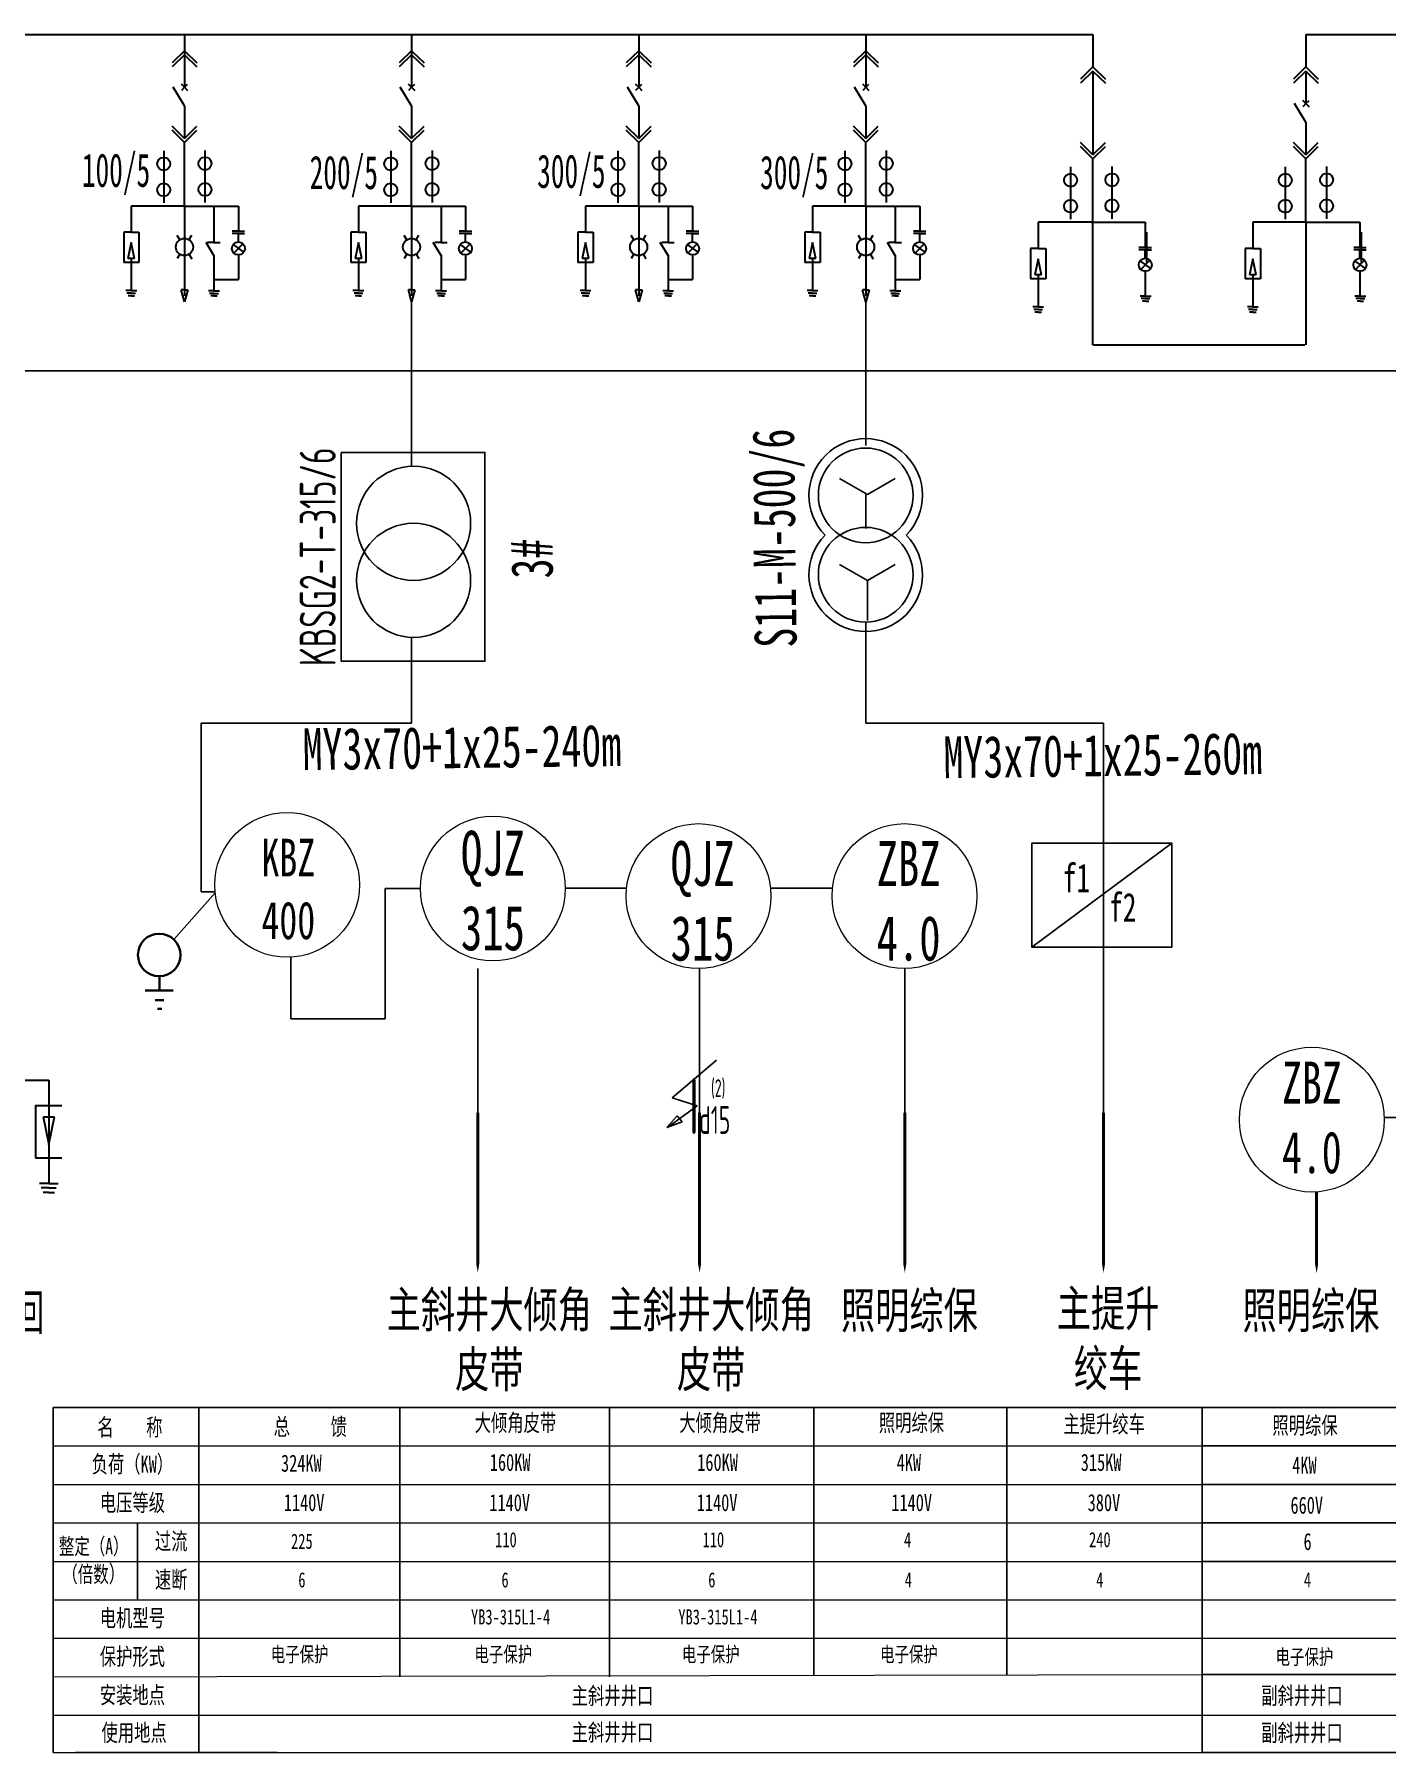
# Model space of a CAD drawing. Header units: millimetres. Extents: x -10061 to 3337, y -3023 to -418.
# Drawn here: x -9247.8 to -9066.7, y -2517.4 to -2287.3 of the extents above; entities that cross this region are included whole.
import ezdxf
from ezdxf.lldxf.tags import DXFTag

# ---------------------------------------------------------------- set-up
doc = ezdxf.new("R2010")
doc.units = ezdxf.units.MM
for name, color, linetype, lineweight in [('图框内框', 16, 'Continuous', 100), ('粗实线', 7, 'Continuous', 30), ('粗虚线', 7, 'ACAD_ISO02W100', 25)]:
    doc.layers.add(name, color=color, linetype=linetype, lineweight=lineweight)
doc.styles.add('_宋体', font='', dxfattribs={"width": 0.6})
doc.styles.add('仿宋_GB2312', font='', dxfattribs={"width": 0.7, "height": 3})
doc.styles.add('国标', font='gbenor.shx', dxfattribs={"width": 0.75, "height": 3.5, "bigfont": 'gbcbig.shx'})
doc.styles.add('工程字', font='gbenor.shx', dxfattribs={"width": 0.67, "bigfont": 'gbcbig.shx'})
doc.styles.get('_宋体').set_extended_font_data('SimSun')
doc.styles.get('仿宋_GB2312').set_extended_font_data('FangSong_GB2312')
tags = doc.linetypes.add('ACAD_ISO02W100', pattern=[15, 12, -3]).pattern_tags.tags
tags[6:7] = [DXFTag(74, 4), DXFTag(75, 0), DXFTag(340, '0'), DXFTag(46, 1.0), DXFTag(50, 0.0), DXFTag(44, 0.0), DXFTag(45, 0.0)]
tags[4:5] = [DXFTag(74, 4), DXFTag(75, 0), DXFTag(340, '0'), DXFTag(46, 1.0), DXFTag(50, 0.0), DXFTag(44, 0.0), DXFTag(45, 0.0)]

msp = doc.modelspace()

# ---------------------------------------------------------------- linework, layer by layer
at = {"color": 0, "lineweight": -3}
for p, q in [((-9136.48, -2323.07), (-9136.48, -2342.32)), ((-9136.49, -2348.76), (-9136.49, -2353.3)), ((-9197.31, -2379.54), (-9197.31, -2368.02)), ((-9136.49, -2365.97), (-9136.49, -2379.54)), ((-9225.48, -2379.54), (-9225.48, -2402.1)), ((-9225.48, -2379.54), (-9197.31, -2379.54)), ((-9136.49, -2379.54), (-9104.65, -2379.54)), ((-9245.34, -2471.18), (-9245.34, -2517.41))]:
    msp.add_line(p, q, dxfattribs=at)
at = {"color": 0}
for p, q in [((-9136.27, -2348.89), (-9139.99, -2346.74)), ((-9136.27, -2348.89), (-9132.55, -2346.74)), ((-9136.5, -2349.01), (-9136.5, -2353.43)), ((-9136.27, -2360.42), (-9139.99, -2358.27)), ((-9136.27, -2360.42), (-9132.55, -2358.27)), ((-9136.27, -2360.42), (-9136.27, -2365.79))]:
    msp.add_line(p, q, dxfattribs=at)
at = {"linetype": 'ByBlock', "lineweight": -3, "ltscale": 0.5}
msp.add_line((-9223.63, -2402.26), (-9229.15, -2408.5), dxfattribs=at)
msp.add_line((-9223.63, -2402.26), (-9229.15, -2408.5), dxfattribs=at)
at = {"linetype": 'ByBlock', "lineweight": 35}
for p, q in [((-9231.09, -2413.42), (-9231.09, -2415.31)), ((-9233.01, -2415.31), (-9229.23, -2415.31)), ((-9231.64, -2416.63), (-9230.5, -2416.63)), ((-9231.35, -2417.77), (-9230.79, -2417.77))]:
    msp.add_line(p, q, dxfattribs=at)
at = {"color": 7, "lineweight": 15}
for p, q in [((-9245.34, -2476.33), (-9091.43, -2476.33)), ((-9245.34, -2481.48), (-9091.43, -2481.48)), ((-9245.34, -2486.63), (-9091.43, -2486.63)), ((-9245.34, -2491.79), (-9091.43, -2491.79)), ((-9245.34, -2496.94), (-9091.43, -2496.94)), ((-9091.43, -2496.94), (-8895.57, -2496.94)), ((-9245.34, -2502.09), (-9091.43, -2502.09)), ((-9091.43, -2502.09), (-8895.57, -2502.09)), ((-9245.34, -2507.24), (-9091.43, -2506.95)), ((-9245.34, -2512.39), (-9091.43, -2512.39)), ((-9091.43, -2512.39), (-8895.57, -2512.39)), ((-9245.34, -2517.41), (-9091.43, -2517.41))]:
    msp.add_line(p, q, dxfattribs=at)
at = {"color": 7, "linetype": 'ByBlock'}
msp.add_lwpolyline([(-9206.74, -2343.26), (-9187.5, -2343.26), (-9187.5, -2371.22), (-9206.74, -2371.22)], close=True, dxfattribs=at)
at = {"color": 0, "lineweight": 35}
for points in [[(-9188.46, -2431.71, 0.4, 0.4, 0), (-9188.46, -2446.05, 2.4, 0, 0), (-9188.46, -2453.14, 0, 0, 0)], [(-9158.75, -2431.71, 0.4, 0.4, 0), (-9158.75, -2446.05, 2.4, 0, 0), (-9158.75, -2453.14, 0, 0, 0)], [(-9131.26, -2431.71, 0.4, 0.4, 0), (-9131.26, -2446.05, 2.4, 0, 0), (-9131.26, -2453.14, 0, 0, 0)], [(-9104.65, -2431.71, 0.4, 0.4, 0), (-9104.65, -2446.05, 2.4, 0, 0), (-9104.65, -2453.14, 0, 0, 0)], [(-9076.11, -2442.31, 0.4, 0.4, 0), (-9076.11, -2446.1, 2.4, 0, 0), (-9076.11, -2453.19, 0, 0, 0)], [(-9076.11, -2442.31, 0.4, 0.4, 0), (-9076.11, -2446.1, 2.4, 0, 0), (-9076.11, -2453.19, 0, 0, 0)], [(-9076.11, -2442.31, 0.4, 0.4, 0), (-9076.11, -2446.1, 2.4, 0, 0), (-9076.11, -2453.19, 0, 0, 0)], [(-9076.11, -2442.31, 0.4, 0.4, 0), (-9076.11, -2446.1, 2.4, 0, 0), (-9076.11, -2453.19, 0, 0, 0)], [(-9076.11, -2442.31, 0.4, 0.4, 0), (-9076.11, -2446.1, 2.4, 0, 0), (-9076.11, -2453.19, 0, 0, 0)], [(-9076.11, -2442.31, 0.4, 0.4, 0), (-9076.11, -2446.1, 2.4, 0, 0), (-9076.11, -2453.19, 0, 0, 0)]]:
    msp.add_lwpolyline(points, format="xyseb", dxfattribs=at)
at = {"color": 0}
for centre in [(-9136.5, -2349.01), (-9136.5, -2359.64)]:
    msp.add_circle(centre, 6.34, dxfattribs=at)
at = {"color": 7, "linetype": 'ByBlock'}
for centre in [(-9197.05, -2352.75), (-9197.05, -2360.39)]:
    msp.add_circle(centre, 7.64, dxfattribs=at)
at = {"color": 7, "lineweight": 15}
for centre in [(-9213.99, -2401.18), (-9186.43, -2401.67), (-9158.89, -2402.68), (-9131.31, -2402.68), (-9076.75, -2432.63)]:
    msp.add_circle(centre, 9.7, dxfattribs=at)
at = {"linetype": 'ByBlock', "lineweight": 35}
msp.add_circle((-9231.12, -2410.57), 2.85, dxfattribs=at)
at = {"color": 0}
for centre, start, end in [((-9136.5, -2349.01), 315.6439, 224.3561), ((-9136.5, -2359.64), 135.6439, 44.3561)]:
    msp.add_arc(centre, 7.6, start, end, dxfattribs=at)
at = {"layer": '图框内框', "color": 0, "lineweight": -3}
for p, q in [((-9197.31, -2323.07), (-9197.31, -2345.19)), ((-9136.27, -2360.78), (-9136.27, -2363.41)), ((-9104.65, -2441.68), (-9104.65, -2379.54)), ((-9114.26, -2409.52), (-9095.48, -2395.6)), ((-9095.48, -2395.6), (-9095.48, -2402.56)), ((-9225.48, -2402.1), (-9223.64, -2402.1)), ((-9200.84, -2419.11), (-9200.84, -2401.67)), ((-9200.84, -2401.67), (-9196.13, -2401.67)), ((-9168.53, -2401.61), (-9176.73, -2401.61)), ((-9140.95, -2401.61), (-9149.15, -2401.61)), ((-9213.48, -2410.87), (-9213.48, -2419.11)), ((-9188.46, -2441.68), (-9188.46, -2412.38)), ((-9158.75, -2441.68), (-9158.75, -2412.38)), ((-9131.26, -2441.68), (-9131.26, -2412.38)), ((-9213.48, -2419.11), (-9200.84, -2419.11)), ((-9156.49, -2424.65), (-9162.41, -2429.72)), ((-9162.41, -2429.72), (-9159.09, -2430.76)), ((-9163.13, -2433.66), (-9161.76, -2432.11)), ((-9159.09, -2430.76), (-9163.03, -2433.66)), ((-9161.76, -2432.11), (-9161.07, -2432.94)), ((-9067.06, -2432.35), (-9058.76, -2432.35)), ((-9161.07, -2432.94), (-9163.13, -2433.7)), ((-9245.34, -2471.18), (-9091.43, -2471.18)), ((-9245.34, -2471.18), (-9245.34, -2517.41)), ((-9245.34, -2471.18), (-9245.34, -2517.41)), ((-9225.83, -2471.18), (-9225.83, -2517.41)), ((-9198.88, -2471.18), (-9198.88, -2507.24)), ((-9170.81, -2471.18), (-9170.81, -2507.24)), ((-9143.44, -2471.18), (-9143.44, -2507.01)), ((-9117.58, -2471.18), (-9117.58, -2507.01)), ((-9091.43, -2471.18), (-9091.43, -2517.41)), ((-9091.43, -2471.18), (-9091.43, -2517.41)), ((-8895.57, -2471.18), (-9091.43, -2471.18)), ((-9091.43, -2476.33), (-8895.57, -2476.33)), ((-9091.43, -2481.48), (-8895.57, -2481.48)), ((-9234.05, -2486.63), (-9234.05, -2496.94)), ((-9091.43, -2486.63), (-8895.57, -2486.63)), ((-9091.43, -2491.79), (-8895.57, -2491.79)), ((-9091.43, -2506.95), (-8895.57, -2506.95)), ((-9242.34, -2517.41), (-9215.34, -2517.41)), ((-9091.43, -2517.41), (-8895.57, -2517.41))]:
    msp.add_line(p, q, dxfattribs=at)
at = {"layer": '图框内框', "color": 0, "linetype": 'ACAD_ISO02W100', "lineweight": -3}
msp.add_line((-8728.06, -2332.34), (-9457.16, -2332.34), dxfattribs=at)
at = {"layer": '图框内框', "color": 0, "lineweight": -3}
msp.add_lwpolyline([(-9114.26, -2395.6), (-9095.48, -2395.6), (-9095.48, -2409.52), (-9114.26, -2409.52)], close=True, dxfattribs=at)
at = {"layer": '粗实线', "color": 0, "ltscale": 25}
for p, q in [((-9411.33, -2287.26), (-9106.06, -2287.26)), ((-9227.73, -2287.26), (-9227.73, -2291.63)), ((-9197.31, -2287.26), (-9197.31, -2291.63)), ((-9166.9, -2287.26), (-9166.9, -2291.63)), ((-9136.48, -2287.26), (-9136.48, -2291.63)), ((-9106.06, -2287.26), (-9106.06, -2291.63)), ((-9077.54, -2287.26), (-9077.54, -2291.63)), ((-9077.54, -2287.26), (-8773.46, -2287.43)), ((-9227.73, -2289.45), (-9229.39, -2291.08)), ((-9227.73, -2289.98), (-9229.39, -2291.62)), ((-9227.73, -2289.45), (-9226.06, -2291.08)), ((-9227.73, -2289.98), (-9226.06, -2291.62)), ((-9227.73, -2289.98), (-9227.73, -2294.35)), ((-9197.31, -2289.45), (-9198.97, -2291.08)), ((-9197.31, -2289.98), (-9198.97, -2291.62)), ((-9197.31, -2289.45), (-9195.65, -2291.08)), ((-9197.31, -2289.98), (-9195.65, -2291.62)), ((-9197.31, -2289.98), (-9197.31, -2294.35)), ((-9166.9, -2289.45), (-9168.56, -2291.08)), ((-9166.9, -2289.98), (-9168.56, -2291.62)), ((-9166.9, -2289.45), (-9165.23, -2291.08)), ((-9166.9, -2289.98), (-9165.23, -2291.62)), ((-9166.9, -2289.98), (-9166.9, -2294.35)), ((-9136.48, -2289.45), (-9138.14, -2291.08)), ((-9136.48, -2289.98), (-9138.14, -2291.62)), ((-9136.48, -2289.45), (-9134.82, -2291.08)), ((-9136.48, -2289.98), (-9134.82, -2291.62)), ((-9136.48, -2289.98), (-9136.48, -2294.35)), ((-9106.06, -2291.63), (-9107.73, -2293.27)), ((-9106.06, -2292.17), (-9107.73, -2293.8)), ((-9106.06, -2291.63), (-9104.4, -2293.27)), ((-9106.06, -2292.17), (-9104.4, -2293.8)), ((-9106.06, -2292.17), (-9106.06, -2299.04)), ((-9077.54, -2291.63), (-9079.2, -2293.27)), ((-9077.54, -2292.17), (-9079.2, -2293.8)), ((-9077.54, -2291.63), (-9075.88, -2293.27)), ((-9077.54, -2292.17), (-9075.88, -2293.8)), ((-9077.54, -2292.17), (-9077.54, -2296.54)), ((-9227.73, -2296.85), (-9229.25, -2294.35)), ((-9227.73, -2294.35), (-9228.14, -2293.95)), ((-9227.73, -2294.35), (-9228.14, -2294.76)), ((-9227.73, -2294.35), (-9227.31, -2293.95)), ((-9227.73, -2294.35), (-9227.31, -2294.76)), ((-9197.31, -2296.85), (-9198.84, -2294.35)), ((-9197.31, -2294.35), (-9197.73, -2293.95)), ((-9197.31, -2294.35), (-9197.73, -2294.76)), ((-9197.31, -2294.35), (-9196.89, -2293.95)), ((-9197.31, -2294.35), (-9196.89, -2294.76)), ((-9166.9, -2296.85), (-9168.42, -2294.35)), ((-9166.9, -2294.35), (-9167.31, -2293.95)), ((-9166.9, -2294.35), (-9167.31, -2294.76)), ((-9166.9, -2294.35), (-9166.48, -2293.95)), ((-9166.9, -2294.35), (-9166.48, -2294.76)), ((-9136.48, -2296.85), (-9138.01, -2294.35)), ((-9136.48, -2294.35), (-9136.9, -2293.95)), ((-9136.48, -2294.35), (-9136.9, -2294.76)), ((-9136.48, -2294.35), (-9136.06, -2293.95)), ((-9136.48, -2294.35), (-9136.06, -2294.76)), ((-9227.73, -2296.85), (-9227.73, -2301.22)), ((-9197.31, -2296.85), (-9197.31, -2301.22)), ((-9166.9, -2296.85), (-9166.9, -2301.22)), ((-9136.48, -2296.85), (-9136.48, -2301.22)), ((-9077.54, -2299.04), (-9079.06, -2296.54)), ((-9077.54, -2296.54), (-9077.96, -2296.13)), ((-9077.54, -2296.54), (-9077.96, -2296.95)), ((-9077.54, -2296.54), (-9077.12, -2296.13)), ((-9077.54, -2296.54), (-9077.12, -2296.95)), ((-9106.06, -2299.04), (-9106.06, -2303.41)), ((-9077.54, -2299.04), (-9077.54, -2303.41)), ((-9227.73, -2301.21), (-9229.39, -2299.57)), ((-9227.73, -2301.75), (-9229.39, -2300.11)), ((-9227.73, -2301.21), (-9226.06, -2299.57)), ((-9227.73, -2301.75), (-9226.06, -2300.11)), ((-9197.31, -2301.21), (-9198.97, -2299.57)), ((-9197.31, -2301.75), (-9198.97, -2300.11)), ((-9197.31, -2301.21), (-9195.65, -2299.57)), ((-9197.31, -2301.75), (-9195.65, -2300.11)), ((-9166.9, -2301.21), (-9168.56, -2299.57)), ((-9166.9, -2301.75), (-9168.56, -2300.11)), ((-9166.9, -2301.21), (-9165.23, -2299.57)), ((-9166.9, -2301.75), (-9165.23, -2300.11)), ((-9136.48, -2301.21), (-9138.14, -2299.57)), ((-9136.48, -2301.75), (-9138.14, -2300.11)), ((-9136.48, -2301.21), (-9134.82, -2299.57)), ((-9136.48, -2301.75), (-9134.82, -2300.11)), ((-9230.52, -2302.84), (-9230.52, -2309.84)), ((-9227.73, -2310.25), (-9227.73, -2301.75)), ((-9224.99, -2302.8), (-9224.99, -2309.8)), ((-9200.11, -2302.84), (-9200.11, -2309.84)), ((-9197.31, -2310.25), (-9197.31, -2301.75)), ((-9194.57, -2302.8), (-9194.57, -2309.8)), ((-9169.69, -2302.84), (-9169.69, -2309.84)), ((-9166.9, -2310.25), (-9166.9, -2301.75)), ((-9164.16, -2302.8), (-9164.16, -2309.8)), ((-9139.28, -2302.84), (-9139.28, -2309.84)), ((-9136.48, -2310.25), (-9136.48, -2301.75)), ((-9133.74, -2302.8), (-9133.74, -2309.8)), ((-9106.06, -2303.39), (-9107.72, -2301.76)), ((-9106.06, -2303.93), (-9107.72, -2302.3)), ((-9106.06, -2303.39), (-9104.39, -2301.76)), ((-9106.06, -2303.93), (-9104.39, -2302.3)), ((-9077.54, -2303.39), (-9079.2, -2301.76)), ((-9077.54, -2303.93), (-9079.2, -2302.3)), ((-9077.54, -2303.39), (-9075.88, -2301.76)), ((-9077.54, -2303.93), (-9075.88, -2302.3)), ((-9109.06, -2305.02), (-9109.06, -2312.03)), ((-9106.06, -2328.83), (-9106.06, -2303.93)), ((-9103.53, -2304.98), (-9103.53, -2311.99)), ((-9080.31, -2305.02), (-9080.31, -2312.03)), ((-9077.54, -2312.43), (-9077.54, -2303.93)), ((-9074.77, -2304.98), (-9074.77, -2311.99)), ((-9234.86, -2310.25), (-9234.86, -2313.74)), ((-9227.73, -2310.25), (-9234.86, -2310.25)), ((-9227.73, -2310.25), (-9220.52, -2310.25)), ((-9227.73, -2310.25), (-9227.73, -2315.37)), ((-9223.8, -2310.25), (-9223.8, -2315.05)), ((-9220.52, -2310.25), (-9220.52, -2313.63)), ((-9204.45, -2310.25), (-9204.45, -2313.74)), ((-9197.31, -2310.25), (-9204.45, -2310.25)), ((-9197.31, -2310.25), (-9190.11, -2310.25)), ((-9197.31, -2310.25), (-9197.31, -2315.37)), ((-9193.38, -2310.25), (-9193.38, -2315.05)), ((-9190.11, -2310.25), (-9190.11, -2313.63)), ((-9174.03, -2310.25), (-9174.03, -2313.74)), ((-9166.9, -2310.25), (-9174.03, -2310.25)), ((-9166.9, -2310.25), (-9159.69, -2310.25)), ((-9166.9, -2310.25), (-9166.9, -2315.37)), ((-9162.97, -2310.25), (-9162.97, -2315.05)), ((-9159.69, -2310.25), (-9159.69, -2313.63)), ((-9143.62, -2310.25), (-9143.62, -2313.74)), ((-9136.48, -2310.25), (-9143.62, -2310.25)), ((-9136.48, -2310.25), (-9129.27, -2310.25)), ((-9136.48, -2310.25), (-9136.48, -2315.37)), ((-9132.55, -2310.25), (-9132.55, -2315.05)), ((-9129.27, -2310.25), (-9129.27, -2313.63)), ((-9113.4, -2312.43), (-9113.4, -2315.93)), ((-9106.27, -2312.43), (-9113.4, -2312.43)), ((-9106.27, -2312.43), (-9099.06, -2312.43)), ((-9099.06, -2312.43), (-9099.06, -2315.82)), ((-9084.65, -2312.43), (-9084.65, -2315.93)), ((-9077.51, -2312.43), (-9084.65, -2312.43)), ((-9077.54, -2312.43), (-9077.54, -2317.55)), ((-9077.51, -2312.43), (-9070.3, -2312.43)), ((-9070.3, -2312.43), (-9070.3, -2315.82)), ((-9235.88, -2313.74), (-9235.88, -2317.82)), ((-9234.86, -2313.74), (-9235.88, -2313.74)), ((-9234.86, -2315.14), (-9235.31, -2317.29)), ((-9234.86, -2313.74), (-9233.84, -2313.74)), ((-9234.41, -2317.29), (-9234.86, -2315.14)), ((-9233.84, -2313.74), (-9233.84, -2317.82)), ((-9228.37, -2314.78), (-9228.72, -2314.21)), ((-9227.14, -2314.77), (-9226.76, -2314.16)), ((-9223.8, -2316.86), (-9224.85, -2315.14)), ((-9223.8, -2315.14), (-9224.64, -2315.14)), ((-9223.8, -2315.14), (-9222.96, -2315.14)), ((-9220.52, -2313.63), (-9221.36, -2313.63)), ((-9220.52, -2313.94), (-9221.36, -2313.94)), ((-9221.13, -2316.56), (-9219.91, -2315.31)), ((-9220.52, -2313.63), (-9219.68, -2313.63)), ((-9220.52, -2313.94), (-9219.68, -2313.94)), ((-9220.52, -2315.06), (-9220.52, -2313.94)), ((-9205.47, -2313.74), (-9205.47, -2317.82)), ((-9204.45, -2313.74), (-9205.47, -2313.74)), ((-9204.45, -2315.14), (-9204.89, -2317.29)), ((-9204.45, -2313.74), (-9203.43, -2313.74)), ((-9204, -2317.29), (-9204.45, -2315.14)), ((-9203.43, -2313.74), (-9203.43, -2317.82)), ((-9197.95, -2314.78), (-9198.3, -2314.21)), ((-9196.72, -2314.77), (-9196.35, -2314.16)), ((-9193.38, -2316.86), (-9194.43, -2315.14)), ((-9193.38, -2315.14), (-9194.22, -2315.14)), ((-9193.38, -2315.14), (-9192.55, -2315.14)), ((-9190.11, -2313.63), (-9190.94, -2313.63)), ((-9190.11, -2313.94), (-9190.94, -2313.94)), ((-9190.72, -2316.56), (-9189.49, -2315.31)), ((-9190.11, -2313.63), (-9189.27, -2313.63)), ((-9190.11, -2313.94), (-9189.27, -2313.94)), ((-9190.11, -2315.06), (-9190.11, -2313.94)), ((-9175.05, -2313.74), (-9175.05, -2317.82)), ((-9174.03, -2313.74), (-9175.05, -2313.74)), ((-9174.03, -2315.14), (-9174.48, -2317.29)), ((-9174.03, -2313.74), (-9173.01, -2313.74)), ((-9173.58, -2317.29), (-9174.03, -2315.14)), ((-9173.01, -2313.74), (-9173.01, -2317.82)), ((-9167.54, -2314.78), (-9167.89, -2314.21)), ((-9166.31, -2314.77), (-9165.93, -2314.16)), ((-9162.97, -2316.86), (-9164.02, -2315.14)), ((-9162.97, -2315.14), (-9163.81, -2315.14)), ((-9162.97, -2315.14), (-9162.13, -2315.14)), ((-9159.69, -2313.63), (-9160.53, -2313.63)), ((-9159.69, -2313.94), (-9160.53, -2313.94)), ((-9160.3, -2316.56), (-9159.07, -2315.31)), ((-9159.69, -2313.63), (-9158.85, -2313.63)), ((-9159.69, -2313.94), (-9158.85, -2313.94)), ((-9159.69, -2315.06), (-9159.69, -2313.94)), ((-9144.64, -2313.74), (-9144.64, -2317.82)), ((-9143.62, -2313.74), (-9144.64, -2313.74)), ((-9143.62, -2315.14), (-9144.06, -2317.29)), ((-9143.62, -2313.74), (-9142.6, -2313.74)), ((-9143.17, -2317.29), (-9143.62, -2315.14)), ((-9142.6, -2313.74), (-9142.6, -2317.82)), ((-9137.12, -2314.78), (-9137.47, -2314.21)), ((-9135.89, -2314.77), (-9135.52, -2314.16)), ((-9132.55, -2316.86), (-9133.6, -2315.14)), ((-9132.55, -2315.14), (-9133.39, -2315.14)), ((-9132.55, -2315.14), (-9131.72, -2315.14)), ((-9129.27, -2313.63), (-9130.11, -2313.63)), ((-9129.27, -2313.94), (-9130.11, -2313.94)), ((-9129.89, -2316.56), (-9128.66, -2315.31)), ((-9129.27, -2313.63), (-9128.44, -2313.63)), ((-9129.27, -2313.94), (-9128.44, -2313.94)), ((-9129.27, -2315.06), (-9129.27, -2313.94)), ((-9098.91, -2313.74), (-9098.91, -2317.82)), ((-9070.16, -2313.74), (-9070.16, -2317.82)), ((-9234.41, -2317.29), (-9235.31, -2317.29)), ((-9234.86, -2317.29), (-9234.86, -2321.57)), ((-9228.37, -2316.7), (-9228.72, -2317.26)), ((-9227.73, -2315.37), (-9227.73, -2322.27)), ((-9227.14, -2316.71), (-9226.76, -2317.32)), ((-9223.8, -2316.85), (-9223.8, -2321.57)), ((-9221.23, -2315.42), (-9219.82, -2316.45)), ((-9220.52, -2316.81), (-9220.52, -2320.09)), ((-9204, -2317.29), (-9204.89, -2317.29)), ((-9204.45, -2317.29), (-9204.45, -2321.57)), ((-9197.95, -2316.7), (-9198.3, -2317.26)), ((-9197.31, -2315.37), (-9197.31, -2322.27)), ((-9196.72, -2316.71), (-9196.35, -2317.32)), ((-9193.38, -2316.85), (-9193.38, -2321.57)), ((-9190.82, -2315.42), (-9189.41, -2316.45)), ((-9190.11, -2316.81), (-9190.11, -2320.09)), ((-9173.58, -2317.29), (-9174.48, -2317.29)), ((-9174.03, -2317.29), (-9174.03, -2321.57)), ((-9167.54, -2316.7), (-9167.89, -2317.26)), ((-9166.9, -2315.37), (-9166.9, -2322.27)), ((-9166.31, -2316.71), (-9165.93, -2317.32)), ((-9162.97, -2316.85), (-9162.97, -2321.57)), ((-9160.4, -2315.42), (-9158.99, -2316.45)), ((-9159.69, -2316.81), (-9159.69, -2320.09)), ((-9143.17, -2317.29), (-9144.06, -2317.29)), ((-9143.62, -2317.29), (-9143.62, -2321.57)), ((-9137.12, -2316.7), (-9137.47, -2317.26)), ((-9136.48, -2315.37), (-9136.48, -2322.27)), ((-9135.89, -2316.71), (-9135.52, -2317.32)), ((-9132.55, -2316.85), (-9132.55, -2321.57)), ((-9129.99, -2315.42), (-9128.58, -2316.45)), ((-9129.27, -2316.81), (-9129.27, -2320.09)), ((-9114.42, -2315.93), (-9114.42, -2320.01)), ((-9113.4, -2315.93), (-9114.42, -2315.93)), ((-9113.4, -2317.32), (-9113.85, -2319.48)), ((-9113.4, -2315.93), (-9112.38, -2315.93)), ((-9112.95, -2319.48), (-9113.4, -2317.32)), ((-9112.38, -2315.93), (-9112.38, -2320.01)), ((-9099.06, -2315.82), (-9099.9, -2315.82)), ((-9099.06, -2316.13), (-9099.9, -2316.13)), ((-9099.77, -2317.6), (-9098.36, -2318.64)), ((-9099.67, -2318.75), (-9098.45, -2317.5)), ((-9099.06, -2315.82), (-9098.22, -2315.82)), ((-9099.06, -2316.13), (-9098.22, -2316.13)), ((-9099.06, -2317.24), (-9099.06, -2316.13)), ((-9085.67, -2315.93), (-9085.67, -2320.01)), ((-9084.65, -2315.93), (-9085.67, -2315.93)), ((-9084.65, -2317.32), (-9085.09, -2319.48)), ((-9084.65, -2315.93), (-9083.63, -2315.93)), ((-9084.2, -2319.48), (-9084.65, -2317.32)), ((-9083.63, -2315.93), (-9083.63, -2320.01)), ((-9077.54, -2317.55), (-9077.54, -2328.83)), ((-9070.3, -2315.82), (-9071.14, -2315.82)), ((-9070.3, -2316.13), (-9071.14, -2316.13)), ((-9071.02, -2317.6), (-9069.61, -2318.64)), ((-9070.92, -2318.75), (-9069.69, -2317.5)), ((-9070.3, -2315.82), (-9069.47, -2315.82)), ((-9070.3, -2316.13), (-9069.47, -2316.13)), ((-9070.3, -2317.24), (-9070.3, -2316.13)), ((-9233.84, -2317.82), (-9235.88, -2317.82)), ((-9203.43, -2317.82), (-9205.47, -2317.82)), ((-9173.01, -2317.82), (-9175.05, -2317.82)), ((-9142.6, -2317.82), (-9144.64, -2317.82)), ((-9112.95, -2319.48), (-9113.85, -2319.48)), ((-9113.4, -2319.48), (-9113.4, -2323.76)), ((-9099.06, -2318.99), (-9099.06, -2322.28)), ((-9084.2, -2319.48), (-9085.09, -2319.48)), ((-9084.65, -2319.48), (-9084.65, -2323.76)), ((-9070.3, -2318.99), (-9070.3, -2322.28)), ((-9234.86, -2321.57), (-9235.59, -2321.57)), ((-9234.86, -2321.92), (-9235.44, -2321.92)), ((-9234.86, -2321.57), (-9234.13, -2321.57)), ((-9234.86, -2321.92), (-9234.28, -2321.92)), ((-9227.73, -2321.47), (-9228.16, -2321.47)), ((-9227.73, -2323.07), (-9228.16, -2321.47)), ((-9227.73, -2321.47), (-9227.29, -2321.47)), ((-9227.29, -2321.47), (-9227.73, -2323.07)), ((-9223.79, -2321.6), (-9224.52, -2321.6)), ((-9223.79, -2321.95), (-9224.37, -2321.95)), ((-9223.8, -2320.09), (-9220.52, -2320.09)), ((-9223.79, -2321.6), (-9223.06, -2321.6)), ((-9223.79, -2321.95), (-9223.2, -2321.95)), ((-9204.45, -2321.57), (-9205.17, -2321.57)), ((-9204.45, -2321.92), (-9205.03, -2321.92)), ((-9204.45, -2321.57), (-9203.72, -2321.57)), ((-9204.45, -2321.92), (-9203.86, -2321.92)), ((-9197.31, -2321.47), (-9197.75, -2321.47)), ((-9197.31, -2323.07), (-9197.75, -2321.47)), ((-9197.31, -2321.47), (-9196.87, -2321.47)), ((-9196.87, -2321.47), (-9197.31, -2323.07)), ((-9193.37, -2321.6), (-9194.1, -2321.6)), ((-9193.37, -2321.95), (-9193.95, -2321.95)), ((-9193.38, -2320.09), (-9190.11, -2320.09)), ((-9193.37, -2321.6), (-9192.64, -2321.6)), ((-9193.37, -2321.95), (-9192.79, -2321.95)), ((-9174.03, -2321.57), (-9174.76, -2321.57)), ((-9174.03, -2321.92), (-9174.61, -2321.92)), ((-9174.03, -2321.57), (-9173.3, -2321.57)), ((-9174.03, -2321.92), (-9173.45, -2321.92)), ((-9166.9, -2321.47), (-9167.33, -2321.47)), ((-9166.9, -2323.07), (-9167.33, -2321.47)), ((-9166.9, -2321.47), (-9166.46, -2321.47)), ((-9166.46, -2321.47), (-9166.9, -2323.07)), ((-9162.96, -2321.6), (-9163.68, -2321.6)), ((-9162.96, -2321.95), (-9163.54, -2321.95)), ((-9162.97, -2320.09), (-9159.69, -2320.09)), ((-9162.96, -2321.6), (-9162.23, -2321.6)), ((-9162.96, -2321.95), (-9162.37, -2321.95)), ((-9143.62, -2321.57), (-9144.34, -2321.57)), ((-9143.62, -2321.92), (-9144.2, -2321.92)), ((-9143.62, -2321.57), (-9142.89, -2321.57)), ((-9143.62, -2321.92), (-9143.03, -2321.92)), ((-9136.48, -2321.47), (-9136.92, -2321.47)), ((-9136.48, -2323.07), (-9136.92, -2321.47)), ((-9136.48, -2321.47), (-9136.04, -2321.47)), ((-9136.04, -2321.47), (-9136.48, -2323.07)), ((-9132.54, -2321.6), (-9133.27, -2321.6)), ((-9132.54, -2321.95), (-9133.12, -2321.95)), ((-9132.55, -2320.09), (-9129.27, -2320.09)), ((-9132.54, -2321.6), (-9131.81, -2321.6)), ((-9132.54, -2321.95), (-9131.96, -2321.95)), ((-9112.38, -2320.01), (-9114.42, -2320.01)), ((-9083.63, -2320.01), (-9085.67, -2320.01)), ((-9234.86, -2322.27), (-9235.3, -2322.27)), ((-9234.86, -2322.27), (-9234.42, -2322.27)), ((-9223.79, -2322.3), (-9224.22, -2322.3)), ((-9223.79, -2322.3), (-9223.35, -2322.3)), ((-9204.45, -2322.27), (-9204.88, -2322.27)), ((-9204.45, -2322.27), (-9204.01, -2322.27)), ((-9193.37, -2322.3), (-9193.81, -2322.3)), ((-9193.37, -2322.3), (-9192.93, -2322.3)), ((-9174.03, -2322.27), (-9174.47, -2322.27)), ((-9174.03, -2322.27), (-9173.59, -2322.27)), ((-9162.96, -2322.3), (-9163.39, -2322.3)), ((-9162.96, -2322.3), (-9162.52, -2322.3)), ((-9143.62, -2322.27), (-9144.05, -2322.27)), ((-9143.62, -2322.27), (-9143.18, -2322.27)), ((-9132.54, -2322.3), (-9132.98, -2322.3)), ((-9132.54, -2322.3), (-9132.1, -2322.3)), ((-9113.4, -2323.76), (-9114.13, -2323.76)), ((-9113.4, -2324.11), (-9113.98, -2324.11)), ((-9113.4, -2324.46), (-9113.84, -2324.46)), ((-9113.4, -2323.76), (-9112.67, -2323.76)), ((-9113.4, -2324.11), (-9112.82, -2324.11)), ((-9113.4, -2324.46), (-9112.96, -2324.46)), ((-9099.01, -2322.31), (-9099.74, -2322.31)), ((-9099.01, -2322.65), (-9099.59, -2322.65)), ((-9099.01, -2323), (-9099.45, -2323)), ((-9099.01, -2322.31), (-9098.28, -2322.31)), ((-9099.01, -2322.65), (-9098.43, -2322.65)), ((-9099.01, -2323), (-9098.57, -2323)), ((-9084.65, -2323.76), (-9085.37, -2323.76)), ((-9084.65, -2324.11), (-9085.23, -2324.11)), ((-9084.65, -2324.46), (-9085.08, -2324.46)), ((-9084.65, -2323.76), (-9083.92, -2323.76)), ((-9084.65, -2324.11), (-9084.06, -2324.11)), ((-9084.65, -2324.46), (-9084.21, -2324.46)), ((-9070.26, -2322.31), (-9070.98, -2322.31)), ((-9070.26, -2322.65), (-9070.84, -2322.65)), ((-9070.26, -2323), (-9070.69, -2323)), ((-9070.26, -2322.31), (-9069.53, -2322.31)), ((-9070.26, -2322.65), (-9069.67, -2322.65)), ((-9070.26, -2323), (-9069.82, -2323)), ((-9106.06, -2328.83), (-9077.67, -2328.83)), ((-9258.2, -2427.33), (-9245.91, -2427.33)), ((-9245.91, -2427.33), (-9245.91, -2439.21)), ((-9247.67, -2430.73), (-9247.67, -2437.78)), ((-9247.67, -2430.73), (-9244.15, -2430.73)), ((-9246.68, -2432.25), (-9245.91, -2435.97)), ((-9246.68, -2432.25), (-9245.91, -2435.97)), ((-9246.68, -2432.25), (-9245.13, -2432.25)), ((-9245.91, -2435.97), (-9245.13, -2432.25)), ((-9245.91, -2435.97), (-9245.13, -2432.25)), ((-9245.91, -2434.54), (-9245.91, -2441.16)), ((-9244.15, -2437.78), (-9247.67, -2437.78)), ((-9245.91, -2441.16), (-9247.17, -2441.16)), ((-9245.91, -2441.76), (-9246.92, -2441.76)), ((-9245.91, -2441.16), (-9244.65, -2441.16)), ((-9245.91, -2441.76), (-9244.9, -2441.76)), ((-9245.91, -2442.37), (-9246.66, -2442.37)), ((-9245.91, -2442.37), (-9245.15, -2442.37))]:
    msp.add_line(p, q, dxfattribs=at)
for centre, radius in [((-9230.52, -2304.61), 0.874), ((-9224.99, -2304.57), 0.874), ((-9200.11, -2304.61), 0.874), ((-9194.57, -2304.57), 0.874), ((-9169.69, -2304.61), 0.874), ((-9164.16, -2304.57), 0.874), ((-9139.28, -2304.61), 0.874), ((-9133.74, -2304.57), 0.874), ((-9109.06, -2306.79), 0.874), ((-9103.53, -2306.75), 0.874), ((-9080.31, -2306.79), 0.874), ((-9074.77, -2306.75), 0.874), ((-9230.52, -2308.07), 0.874), ((-9224.99, -2308.03), 0.874), ((-9200.11, -2308.07), 0.874), ((-9194.57, -2308.03), 0.874), ((-9169.69, -2308.07), 0.874), ((-9164.16, -2308.03), 0.874), ((-9139.28, -2308.07), 0.874), ((-9133.74, -2308.03), 0.874), ((-9109.06, -2310.26), 0.874), ((-9103.53, -2310.22), 0.874), ((-9080.31, -2310.26), 0.874), ((-9074.77, -2310.22), 0.874), ((-9227.74, -2315.74), 1.15), ((-9220.52, -2315.93), 0.874), ((-9197.33, -2315.74), 1.15), ((-9190.11, -2315.93), 0.874), ((-9166.91, -2315.74), 1.15), ((-9159.69, -2315.93), 0.874), ((-9136.5, -2315.74), 1.15), ((-9129.28, -2315.93), 0.874), ((-9099.06, -2318.12), 0.874), ((-9070.31, -2318.12), 0.874)]:
    msp.add_circle(centre, radius, dxfattribs=at)

# ---------------------------------------------------------------- texts
at = {"color": 7, "lineweight": 15, "char_height": 5.6, "width": 123.9863, "attachment_point": 5, "style": '仿宋_GB2312'}
for s, insert, rotation in [('S11-M-500/6', (-9148.05, -2354.74), 90.7515), ('3#', (-9181.18, -2357.48), 90.7515), ('MY3x70+1x25-240m', (-9190.58, -2382.78), 0.7515), ('MY3x70+1x25-260m', (-9104.75, -2383.86), 0.7515)]:
    msp.add_mtext(s, dxfattribs=dict(at, insert=insert, rotation=rotation))
at = {"color": 7, "linetype": 'ByBlock', "lineweight": -3, "insert": (-9209.89, -2357.24), "char_height": 4.8162, "width": 27.9565, "attachment_point": 5, "rotation": 90, "style": '国标'}
msp.add_mtext('KBSG2-T-315/6', dxfattribs=at)
at = {"color": 7, "lineweight": 15, "attachment_point": 5, "style": '仿宋_GB2312'}
for s, insert, char_height, width in [('KBZ\\P400', (-9213.83, -2401.77), 5.04, 21.4), ('QJZ\\P315', (-9186.43, -2401.99), 6, 23.7778), ('QJZ\\P315', (-9158.34, -2403.37), 6, 23.7778), ('ZBZ\\P4.0', (-9130.76, -2403.37), 6, 23.7778), ('{\\fFangSong|b0|i0|c134|p49;f1}', (-9108.28, -2400.26), 3.84, 24.5024), ('{\\fFangSong|b0|i0|c134|p49;f2}', (-9102.07, -2404.18), 3.84, 24.5024), ('ZBZ\\P4.0', (-9076.75, -2432.38), 5.6, 23.7778), ('{\\fFangSong|b0|i0|c134|p49;电容器\\fSimSun|b0|i0|c134|p2;\\W0.6;\\C0;Ⅰ回}', (-9257.34, -2458.7), 4.8, 30.628), ('{\\fFangSong|b0|i0|c134|p49;主斜井大倾角皮带}', (-9186.91, -2462.34), 4.8, 30.628), ('{\\fFangSong|b0|i0|c134|p49;主斜井大倾角皮带}', (-9157.2, -2462.34), 4.8, 30.628), ('{\\fFangSong|b0|i0|c134|p49;照明综保}', (-9130.65, -2458.45), 4.8, 30.628), ('{\\fFangSong|b0|i0|c134|p49;主提升绞车}', (-9104.04, -2462.18), 4.8, 16.8967), ('{\\fFangSong|b0|i0|c134|p49;\\C0;照明综保}', (-9076.87, -2458.46), 4.8, 49.7043), ('{\\fFangSong|b0|i0|c134|p49;大倾角皮带}', (-9183.41, -2473.36), 2.2879, 16.9123), ('{\\fFangSong|b0|i0|c134|p49;大倾角皮带}', (-9156, -2473.36), 2.2879, 16.9123), ('{\\fFangSong|b0|i0|c134|p49;照明综保}', (-9130.37, -2473.36), 2.2879, 16.9123), ('{\\fFangSong|b0|i0|c134|p49;\\C0;名    称}', (-9235.04, -2473.95), 2.2879, 16.9123), ('{\\fFangSong|b0|i0|c134|p49;\\C0;总     馈}', (-9210.88, -2473.88), 2.2879, 16.9123), ('{\\fFangSong|b0|i0|c134|p49;主提升绞车}', (-9104.56, -2473.52), 2.2879, 16.9123), ('{\\fFangSong|b0|i0|c134|p49;照明综保}', (-9077.66, -2473.71), 2.2879, 16.9123), ('负荷（KW）', (-9234.71, -2478.91), 2.288, 16.9123), ('{\\fFangSong|b0|i0|c134|p49;324KW}', (-9212.08, -2478.66), 2.2879, 16.9123), ('{\\fFangSong|b0|i0|c134|p49;160KW}', (-9184.12, -2478.55), 2.2879, 16.9123), ('{\\fFangSong|b0|i0|c134|p49;160KW}', (-9156.34, -2478.55), 2.2879, 16.9123), ('{\\fFangSong|b0|i0|c134|p49;4KW}', (-9130.72, -2478.55), 2.2879, 16.9123), ('{\\fFangSong|b0|i0|c134|p49;315KW}', (-9104.97, -2478.55), 2.2879, 16.9123), ('{\\fFangSong|b0|i0|c134|p49;4KW}', (-9077.74, -2478.9), 2.2879, 16.9123), ('电压等级', (-9234.71, -2484.06), 2.288, 16.9123), ('{\\fFangSong|b0|i0|c134|p49;1140V}', (-9211.71, -2483.94), 2.2879, 16.9123), ('{\\fFangSong|b0|i0|c134|p49;1140V}', (-9184.18, -2483.94), 2.2879, 16.9123), ('{\\fFangSong|b0|i0|c134|p49;1140V}', (-9156.4, -2483.94), 2.2879, 16.9123), ('{\\fFangSong|b0|i0|c134|p49;1140V}', (-9130.34, -2483.94), 2.2879, 16.9123), ('{\\fFangSong|b0|i0|c134|p49;380V}', (-9104.59, -2483.94), 2.2879, 16.9123), ('{\\fFangSong|b0|i0|c134|p49;660V}', (-9077.43, -2484.28), 2.2879, 16.9123), ('过流', (-9229.52, -2489.21), 2.288, 10.3783), ('{\\fSimSun|b0|i0|c134|p2;110}', (-9184.68, -2488.9), 2.024, 14.9615), ('{\\fSimSun|b0|i0|c134|p2;110}', (-9156.9, -2488.9), 2.024, 14.9615), ('{\\fSimSun|b0|i0|c134|p2;240}', (-9105.14, -2488.9), 2.024, 14.9615), ('{\\H0.95x;整定（A）\\P（倍数}）', (-9239.9, -2491.79), 2.2879, 10.3783), ('{\\fSimSun|b0|i0|c134|p2;225}', (-9212.01, -2489.12), 2.024, 14.9615), ('{\\fSimSun|b0|i0|c134|p2;4}', (-9130.89, -2488.9), 2.024, 14.9615), ('{\\fFangSong|b0|i0|c134|p49;6}', (-9077.32, -2489.15), 2.2879, 16.9123), ('速断', (-9229.52, -2494.36), 2.288, 10.3783), ('{\\fSimSun|b0|i0|c134|p2;6}', (-9212.01, -2494.28), 2.024, 14.9615), ('{\\fSimSun|b0|i0|c134|p2;6}', (-9184.8, -2494.28), 2.024, 14.9615), ('{\\fSimSun|b0|i0|c134|p2;6}', (-9157.11, -2494.28), 2.024, 14.9615), ('{\\fSimSun|b0|i0|c134|p2;4}', (-9130.79, -2494.28), 2.024, 14.9615), ('{\\fSimSun|b0|i0|c134|p2;4}', (-9105.15, -2494.28), 2.024, 14.9615), ('{\\fSimSun|b0|i0|c134|p2;4}', (-9077.33, -2494.28), 2.024, 14.9615), ('电机型号', (-9234.71, -2499.51), 2.288, 16.9123), ('{\\fSimSun|b0|i0|c134|p2;YB3-315L1-4}', (-9184.06, -2499.25), 2.024, 14.9615), ('{\\fSimSun|b0|i0|c134|p2;YB3-315L1-4}', (-9156.29, -2499.25), 2.024, 14.9615), ('保护形式', (-9234.71, -2504.67), 2.288, 16.9123), ('电子保护', (-9212.31, -2504.35), 2.024, 14.9615), ('电子保护', (-9185.03, -2504.35), 2.024, 14.9615), ('电子保护', (-9157.25, -2504.35), 2.024, 14.9615), ('电子保护', (-9130.71, -2504.35), 2.024, 14.9615), ('{\\fSimSun|b0|i0|c134|p2;电子保护}', (-9077.74, -2504.7), 2.024, 14.9615), ('安装地点', (-9234.71, -2509.82), 2.288, 16.9123), ('{\\fFangSong|b0|i0|c134|p49;主斜井井口}', (-9170.42, -2509.93), 2.2879, 20.4961), ('{\\fFangSong|b0|i0|c134|p49;副斜井井口}', (-9078.07, -2509.9), 2.2879, 20.4961), ('{\\fSimSun|b0|i0|c134|p2;使用地点}', (-9234.48, -2514.87), 2.2879, 14.9615), ('{\\fFangSong|b0|i0|c134|p49;主斜井井口}', (-9170.42, -2514.82), 2.2879, 20.4961), ('{\\fFangSong|b0|i0|c134|p49;副斜井井口}', (-9078.07, -2514.89), 2.2879, 20.4961)]:
    msp.add_mtext(s, dxfattribs=dict(at, insert=insert, char_height=char_height, width=width))
at = {"layer": '粗实线', "color": 0, "ltscale": 25, "char_height": 4.483, "width": 7.5752, "attachment_point": 3, "style": '_宋体'}
for s, insert in [('100/5', (-9232.33, -2303.2)), ('200/5', (-9201.82, -2303.5)), ('300/5', (-9171.35, -2303.34)), ('300/5', (-9141.5, -2303.5))]:
    msp.add_mtext(s, dxfattribs=dict(at, insert=insert))
at = {"layer": '粗虚线', "color": 7, "linetype": 'ByBlock', "attachment_point": 3, "style": '工程字'}
for s, insert, char_height, width in [('I{\\H0.5x;d15}', (-9154.63, -2427.08), 7.4547, 33.3816), ('{\\H0.95x;(2)}', (-9155.29, -2427.22), 2.4849, 7.6045)]:
    msp.add_mtext(s, dxfattribs=dict(at, insert=insert, char_height=char_height, width=width))

doc.saveas('drawing.dxf')
